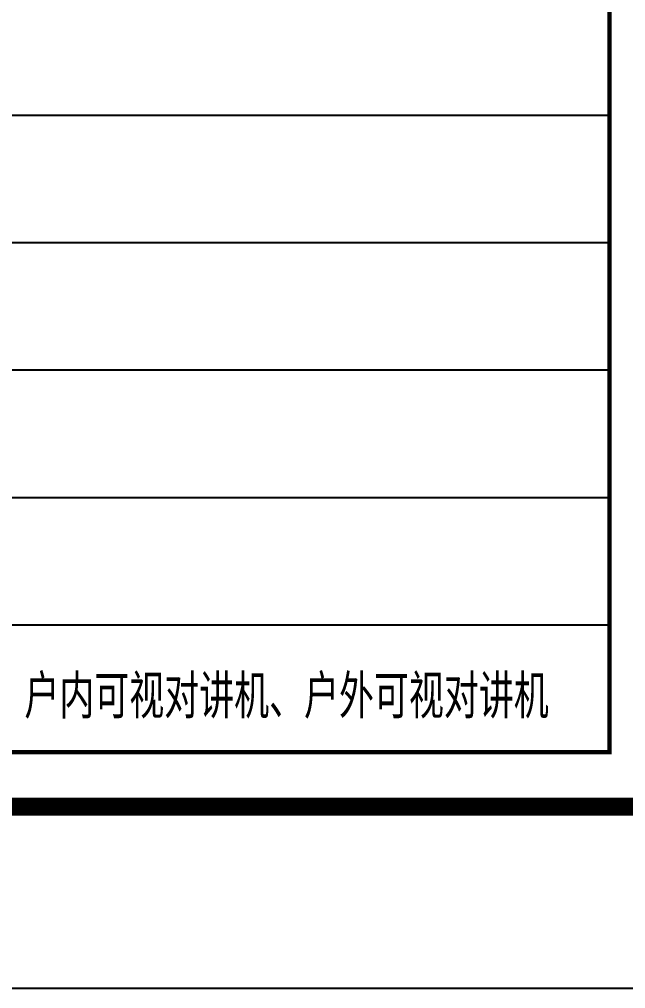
# Model space of a CAD drawing. Extents: x -518115 to 1124316, y -209821 to 1628073.
# Drawn here: x 826660 to 829990, y 179207 to 184534 of the extents above; entities that cross this region are included whole.
import ezdxf

# ---------------------------------------------------------------- set-up
doc = ezdxf.new("R2010")
doc.units = 0
doc.header["$LTSCALE"] = 1000
doc.header["$MEASUREMENT"] = 0
for name, color, linetype in [('C-Sheet-图框', 101, 'Continuous'), ('PUB_TEXT', 4, 'Continuous'), ('图框', 140, 'Continuous')]:
    doc.layers.add(name, color=color, linetype=linetype)
doc.layers.add('yichutu', color=7, linetype='Continuous', true_color=0xffffff, plot=False)
doc.styles.add('房间名称', font='TSSDENG', dxfattribs={"width": 0.8, "bigfont": 'HZTXT'})

# ---------------------------------------------------------------- blocks, each defined once
blk = doc.blocks.new('TK')
at = {"layer": '图框'}
blk.add_lwpolyline([(465375, 548713.7), (549475, 548713.7), (549475, 489313.7), (465375, 489313.7)], close=True, dxfattribs=at)
blk.add_lwpolyline([(465375, 548713.7), (549475, 548713.7), (549475, 489313.7), (465375, 489313.7)], close=True, dxfattribs=at)
at = {"layer": '图框', "const_width": 100}
blk.add_lwpolyline([(548475, 490313.7), (548475, 547713.7), (467875, 547713.7), (467875, 490313.7)], close=True, dxfattribs=at)
blk = doc.blocks.new('A$C78D13F63')
at = {"layer": 'C-Sheet-图框', "color": 0}
for p, q in [((300, 3800), (13786.8, 3800)), ((300, 3100), (13786.8, 3100)), ((300, 2400), (13786.8, 2400)), ((300, 1700), (13786.8, 1700)), ((300, 1000), (13786.8, 1000))]:
    blk.add_line(p, q, dxfattribs=at)
at = {"layer": 'C-Sheet-图框', "color": 0, "const_width": 24}
blk.add_lwpolyline([(300, 300), (300, 7300), (13786.8, 7300), (13786.8, 300), (300, 300)], dxfattribs=at)
at = {"layer": 'PUB_TEXT', "style": '房间名称', "width": 0.8}
blk.add_text('户内强电箱、户内弱电箱、户内可视对讲机、户外可视对讲机', height=240, dxfattribs=at).set_placement((8269.5, 484.7))
blk = doc.blocks.new('yct-841-594-84100-59399.9999999999-100-1000.0')
at = {"layer": 'yichutu', "color": 7, "true_color": 0xffffff}
blk.add_lwpolyline([(0, 0), (0, 59400), (84100, 59400), (84100, 0)], close=True, dxfattribs=at)

msp = doc.modelspace()

# ---------------------------------------------------------------- block references
msp.add_blockref('TK', (348239.1, -310106.9))

# ---------------------------------------------------------------- next in the draw order: block references
msp.add_blockref('A$C78D13F63', (816114.1, 180206.8))

# ---------------------------------------------------------------- next in the draw order: block references
at = {"layer": 'yichutu'}
msp.add_blockref('yct-841-594-84100-59399.9999999999-100-1000.0', (813614.1, 179206.8), dxfattribs=at)

doc.saveas('drawing.dxf')
